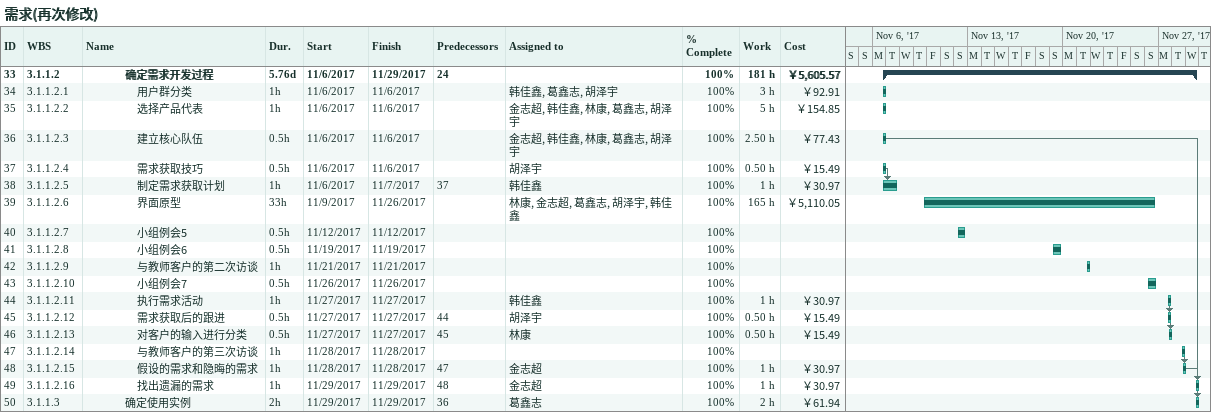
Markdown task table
需求(再次修改)

| ID | WBS | Task | Duration | Start | Finish | Predecessors | Resources | % complete | Work (h) | Cost (￥) |
|---|---|---|---|---|---|---|---|---|---|---|
| 33 | 3.1.1.2 | **确定需求开发过程** | 5.76d | 2017-11-06 | 2017-11-29 | 24 |  | 100 | 181 | 5605.57 |
| 34 | 3.1.1.2.1 | 用户群分类 | 1h | 2017-11-06 | 2017-11-06 |  | 韩佳鑫, 葛鑫志, 胡泽宇 | 100 | 3 | 92.91 |
| 35 | 3.1.1.2.2 | 选择产品代表 | 1h | 2017-11-06 | 2017-11-06 |  | 金志超, 韩佳鑫, 林康, 葛鑫志, 胡泽宇 | 100 | 5 | 154.85 |
| 36 | 3.1.1.2.3 | 建立核心队伍 | 0.5h | 2017-11-06 | 2017-11-06 |  | 金志超, 韩佳鑫, 林康, 葛鑫志, 胡泽宇 | 100 | 2.50 | 77.43 |
| 37 | 3.1.1.2.4 | 需求获取技巧 | 0.5h | 2017-11-06 | 2017-11-06 |  | 胡泽宇 | 100 | 0.50 | 15.49 |
| 38 | 3.1.1.2.5 | 制定需求获取计划 | 1h | 2017-11-06 | 2017-11-07 | 37 | 韩佳鑫 | 100 | 1 | 30.97 |
| 39 | 3.1.1.2.6 | 界面原型 | 33h | 2017-11-09 | 2017-11-26 |  | 林康, 金志超, 葛鑫志, 胡泽宇, 韩佳鑫 | 100 | 165 | 5110.05 |
| 40 | 3.1.1.2.7 | 小组例会5 | 0.5h | 2017-11-12 | 2017-11-12 |  |  | 100 |  |  |
| 41 | 3.1.1.2.8 | 小组例会6 | 0.5h | 2017-11-19 | 2017-11-19 |  |  | 100 |  |  |
| 42 | 3.1.1.2.9 | 与教师客户的第二次访谈 | 1h | 2017-11-21 | 2017-11-21 |  |  | 100 |  |  |
| 43 | 3.1.1.2.10 | 小组例会7 | 0.5h | 2017-11-26 | 2017-11-26 |  |  | 100 |  |  |
| 44 | 3.1.1.2.11 | 执行需求活动 | 1h | 2017-11-27 | 2017-11-27 |  | 韩佳鑫 | 100 | 1 | 30.97 |
| 45 | 3.1.1.2.12 | 需求获取后的跟进 | 0.5h | 2017-11-27 | 2017-11-27 | 44 | 胡泽宇 | 100 | 0.50 | 15.49 |
| 46 | 3.1.1.2.13 | 对客户的输入进行分类 | 0.5h | 2017-11-27 | 2017-11-27 | 45 | 林康 | 100 | 0.50 | 15.49 |
| 47 | 3.1.1.2.14 | 与教师客户的第三次访谈 | 1h | 2017-11-28 | 2017-11-28 |  |  | 100 |  |  |
| 48 | 3.1.1.2.15 | 假设的需求和隐晦的需求 | 1h | 2017-11-28 | 2017-11-28 | 47 | 金志超 | 100 | 1 | 30.97 |
| 49 | 3.1.1.2.16 | 找出遗漏的需求 | 1h | 2017-11-29 | 2017-11-29 | 48 | 金志超 | 100 | 1 | 30.97 |
| 50 | 3.1.1.3 | 确定使用实例 | 2h | 2017-11-29 | 2017-11-29 | 36 | 葛鑫志 | 100 | 2 | 61.94 |
